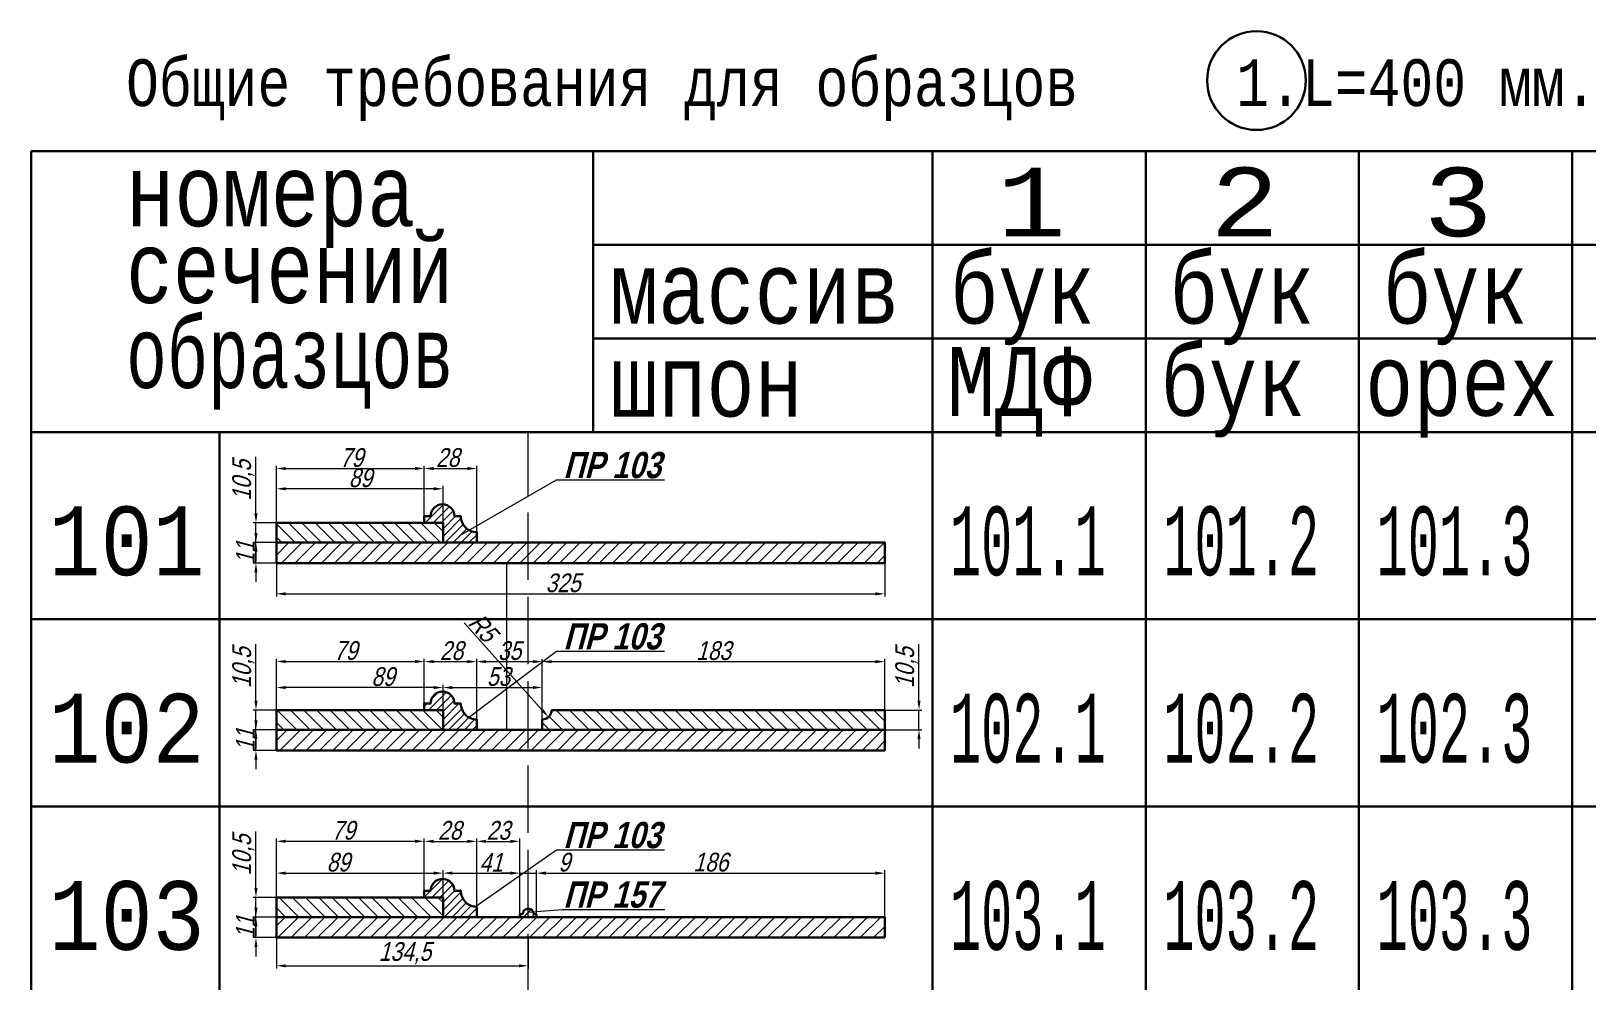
# Model space of a CAD drawing. Header units: metres. Extents: x 412 to 2155, y 1917 to 2930.
# Drawn here: x 412 to 1243, y 2423 to 2930 of the extents above; entities that cross this region are included whole.
import ezdxf
from ezdxf.enums import TextEntityAlignment as Align

# ---------------------------------------------------------------- set-up
doc = ezdxf.new("R2010")
doc.units = ezdxf.units.M
doc.header["$PDMODE"] = 35
doc.linetypes.add('ACAD_ISO02W100', pattern=[15, 12, -3])
doc.layers.add('Размеры', color=7, linetype='Continuous', lineweight=18)
doc.styles.add('Yd', font='arial.ttf', dxfattribs={"width": 0.8, "oblique": 15})
doc.styles.add('АЛЕКС', font='cour.ttf', dxfattribs={"width": 0.7})
doc.styles.add('Олег', font='romans.shx', dxfattribs={"width": 0.8, "oblique": 15})
doc.dimstyles.new('Yd', dxfattribs={"dimscale": 0.1, "dimtxt": 100, "dimasz": 50, "dimexe": 15, "dimexo": 0, "dimgap": 7, "dimtad": 1, "dimdec": 0, "dimtxsty": 'Yd', "dimcen": 20, "dimclrd": 7, "dimclre": 7, "dimclrt": 7, "dimadec": 0, "dimazin": 0, "dimtfac": 1, "dimtdec": 0, "dimtmove": 0, "dimatfit": 3, "dimldrblk": 'NONE', "dimfxl": 1, "dimlwd": 15, "dimlwe": 13, "dimarcsym": 0})
doc.dimstyles.new('Олег', dxfattribs={"dimscale": 0.1, "dimtxt": 70, "dimasz": 30, "dimexe": 15, "dimexo": 0, "dimgap": 7, "dimtad": 1, "dimdec": 0, "dimtxsty": 'Олег', "dimcen": 20, "dimclrd": 7, "dimclre": 7, "dimclrt": 7, "dimadec": 0, "dimazin": 0, "dimtfac": 1, "dimtdec": 0, "dimtmove": 0, "dimatfit": 3, "dimldrblk": 'NONE', "dimfxl": 1, "dimlwd": -1, "dimlwe": 30, "dimarcsym": 0})
pattern_1 = [(45, (0, 0), (-3.535534, 3.535534), [])]
pattern_2 = [(135, (0, 0), (-3.535534, -3.535534), [])]
pattern_3 = [(45, (0, 0), (-2.1213203, 2.1213203), [])]

# ---------------------------------------------------------------- blocks, each defined once
blk = doc.blocks.new('*D7')
at = {"color": 7, "lineweight": 13}
for p, q in [((543.22, 2646.11), (543.22, 2628.17)), ((868.22, 2646.11), (868.22, 2628.17))]:
    blk.add_line(p, q, dxfattribs=at)
at = {"color": 7, "lineweight": 15}
blk.add_line((548.22, 2629.67), (863.22, 2629.67), dxfattribs=at)
at = {"color": 7}
for points in [[(548.22, 2630.5), (548.22, 2628.83), (543.22, 2629.67)], [(863.22, 2630.5), (863.22, 2628.83), (868.22, 2629.67)]]:
    blk.add_solid(points, dxfattribs=at)
at = {"layer": 'DEFPOINTS', "color": 0}
for p in [(543.22, 2646.11), (868.22, 2646.11), (868.22, 2629.67)]:
    blk.add_point(p, dxfattribs=at)
at = {"color": 7, "lineweight": 5, "insert": (696.32, 2635.48), "char_height": 10, "attachment_point": 5, "style": 'Yd'}
blk.add_mtext('325', dxfattribs=at)
blk = doc.blocks.new('_None')
blk = doc.blocks.new('*D8')
at = {"color": 7, "lineweight": 13}
for p, q in [((543.22, 2667.61), (543.22, 2687.26)), ((632.22, 2667.61), (632.22, 2687.26))]:
    blk.add_line(p, q, dxfattribs=at)
at = {"color": 7, "lineweight": 15}
blk.add_line((627.22, 2685.76), (548.22, 2685.76), dxfattribs=at)
at = {"color": 7}
for points in [[(548.22, 2686.59), (548.22, 2684.93), (543.22, 2685.76)], [(627.22, 2686.59), (627.22, 2684.93), (632.22, 2685.76)]]:
    blk.add_solid(points, dxfattribs=at)
at = {"layer": 'DEFPOINTS', "color": 0}
for p in [(543.22, 2685.76), (543.22, 2667.61), (632.22, 2667.61)]:
    blk.add_point(p, dxfattribs=at)
at = {"color": 7, "lineweight": 5, "insert": (588.05, 2691.57), "char_height": 10, "attachment_point": 5, "style": 'Yd'}
blk.add_mtext('89', dxfattribs=at)
blk = doc.blocks.new('*D9')
at = {"color": 7, "lineweight": 13}
for p, q in [((543.22, 2567.61), (543.22, 2581.13)), ((632.22, 2567.61), (632.22, 2581.13))]:
    blk.add_line(p, q, dxfattribs=at)
at = {"color": 7, "lineweight": 15}
blk.add_line((627.22, 2579.63), (548.22, 2579.63), dxfattribs=at)
at = {"color": 7}
for points in [[(548.22, 2580.46), (548.22, 2578.79), (543.22, 2579.63)], [(627.22, 2580.46), (627.22, 2578.79), (632.22, 2579.63)]]:
    blk.add_solid(points, dxfattribs=at)
at = {"layer": 'DEFPOINTS', "color": 0}
for p in [(543.22, 2579.63), (543.22, 2567.61), (632.22, 2567.61)]:
    blk.add_point(p, dxfattribs=at)
at = {"color": 7, "lineweight": 5, "insert": (600.16, 2585.43), "char_height": 10, "attachment_point": 5, "style": 'Yd'}
blk.add_mtext('89', dxfattribs=at)
blk = doc.blocks.new('*D20')
at = {"color": 7, "lineweight": 15}
for p, q in [((532.29, 2462.11), (532.29, 2467.11)), ((532.29, 2446.11), (532.29, 2457.11)), ((532.29, 2441.11), (532.29, 2436.11))]:
    blk.add_line(p, q, dxfattribs=at)
at = {"color": 7, "lineweight": 13}
for p, q in [((543.22, 2457.11), (530.79, 2457.11)), ((543.22, 2446.11), (530.79, 2446.11))]:
    blk.add_line(p, q, dxfattribs=at)
at = {"color": 7}
for points in [[(531.46, 2462.11), (533.13, 2462.11), (532.29, 2457.11)], [(531.46, 2441.11), (533.13, 2441.11), (532.29, 2446.11)]]:
    blk.add_solid(points, dxfattribs=at)
at = {"layer": 'DEFPOINTS', "color": 0}
for p in [(532.29, 2457.11), (543.22, 2457.11), (543.22, 2446.11)]:
    blk.add_point(p, dxfattribs=at)
at = {"color": 7, "lineweight": 5, "insert": (526.57, 2451.61), "char_height": 10, "attachment_point": 5, "rotation": 90, "style": 'Yd'}
blk.add_mtext('11', dxfattribs=at)
blk = doc.blocks.new('*D21')
at = {"color": 7, "lineweight": 15}
for p, q in [((532.29, 2472.61), (532.29, 2502.8)), ((532.29, 2457.11), (532.29, 2467.61)), ((532.29, 2452.11), (532.29, 2447.11))]:
    blk.add_line(p, q, dxfattribs=at)
at = {"color": 7, "lineweight": 13}
for p, q in [((543.22, 2467.61), (530.79, 2467.61)), ((543.22, 2457.11), (530.79, 2457.11))]:
    blk.add_line(p, q, dxfattribs=at)
at = {"color": 7}
for points in [[(531.46, 2472.61), (533.13, 2472.61), (532.29, 2467.61)], [(531.46, 2452.11), (533.13, 2452.11), (532.29, 2457.11)]]:
    blk.add_solid(points, dxfattribs=at)
at = {"layer": 'DEFPOINTS', "color": 0}
for p in [(532.29, 2467.61), (543.22, 2467.61), (543.22, 2457.11)]:
    blk.add_point(p, dxfattribs=at)
at = {"color": 7, "lineweight": 5, "insert": (525.58, 2490.2), "char_height": 10, "attachment_point": 5, "rotation": 90, "style": 'Yd'}
blk.add_mtext('10,5', dxfattribs=at)
blk = doc.blocks.new('*D22')
at = {"color": 7, "lineweight": 15}
for p, q in [((532.29, 2562.11), (532.29, 2567.11)), ((532.29, 2546.11), (532.29, 2557.11)), ((532.29, 2541.11), (532.29, 2536.11))]:
    blk.add_line(p, q, dxfattribs=at)
at = {"color": 7, "lineweight": 13}
for p, q in [((543.22, 2557.11), (530.79, 2557.11)), ((543.22, 2546.11), (530.79, 2546.11))]:
    blk.add_line(p, q, dxfattribs=at)
at = {"color": 7}
for points in [[(531.46, 2562.11), (533.13, 2562.11), (532.29, 2557.11)], [(531.46, 2541.11), (533.13, 2541.11), (532.29, 2546.11)]]:
    blk.add_solid(points, dxfattribs=at)
at = {"layer": 'DEFPOINTS', "color": 0}
for p in [(532.29, 2557.11), (543.22, 2557.11), (543.22, 2546.11)]:
    blk.add_point(p, dxfattribs=at)
at = {"color": 7, "lineweight": 5, "insert": (526.57, 2551.61), "char_height": 10, "attachment_point": 5, "rotation": 90, "style": 'Yd'}
blk.add_mtext('11', dxfattribs=at)
blk = doc.blocks.new('*D23')
at = {"color": 7, "lineweight": 15}
for p, q in [((532.29, 2572.61), (532.29, 2602.8)), ((532.29, 2557.11), (532.29, 2567.61)), ((532.29, 2552.11), (532.29, 2547.11))]:
    blk.add_line(p, q, dxfattribs=at)
at = {"color": 7, "lineweight": 13}
for p, q in [((543.22, 2567.61), (530.79, 2567.61)), ((543.22, 2557.11), (530.79, 2557.11))]:
    blk.add_line(p, q, dxfattribs=at)
at = {"color": 7}
for points in [[(531.46, 2572.61), (533.13, 2572.61), (532.29, 2567.61)], [(531.46, 2552.11), (533.13, 2552.11), (532.29, 2557.11)]]:
    blk.add_solid(points, dxfattribs=at)
at = {"layer": 'DEFPOINTS', "color": 0}
for p in [(532.29, 2567.61), (543.22, 2567.61), (543.22, 2557.11)]:
    blk.add_point(p, dxfattribs=at)
at = {"color": 7, "lineweight": 5, "insert": (525.58, 2590.2), "char_height": 10, "attachment_point": 5, "rotation": 90, "style": 'Yd'}
blk.add_mtext('10,5', dxfattribs=at)
blk = doc.blocks.new('*D24')
at = {"color": 7, "lineweight": 15}
for p, q in [((532.29, 2662.11), (532.29, 2667.11)), ((532.29, 2646.11), (532.29, 2657.11)), ((532.29, 2641.11), (532.29, 2636.11))]:
    blk.add_line(p, q, dxfattribs=at)
at = {"color": 7, "lineweight": 13}
for p, q in [((547.06, 2657.11), (530.79, 2657.11)), ((547.06, 2646.11), (530.79, 2646.11))]:
    blk.add_line(p, q, dxfattribs=at)
at = {"color": 7}
for points in [[(531.46, 2662.11), (533.13, 2662.11), (532.29, 2657.11)], [(531.46, 2641.11), (533.13, 2641.11), (532.29, 2646.11)]]:
    blk.add_solid(points, dxfattribs=at)
at = {"layer": 'DEFPOINTS', "color": 0}
for p in [(532.29, 2657.11), (547.06, 2657.11), (547.06, 2646.11)]:
    blk.add_point(p, dxfattribs=at)
at = {"color": 7, "lineweight": 5, "insert": (526.57, 2651.61), "char_height": 10, "attachment_point": 5, "rotation": 90, "style": 'Yd'}
blk.add_mtext('11', dxfattribs=at)
blk = doc.blocks.new('*D25')
at = {"color": 7, "lineweight": 15}
for p, q in [((532.29, 2672.61), (532.29, 2702.8)), ((532.29, 2657.11), (532.29, 2667.61)), ((532.29, 2652.11), (532.29, 2647.11))]:
    blk.add_line(p, q, dxfattribs=at)
at = {"color": 7, "lineweight": 13}
for p, q in [((547.43, 2667.61), (530.79, 2667.61)), ((547.06, 2657.11), (530.79, 2657.11))]:
    blk.add_line(p, q, dxfattribs=at)
at = {"color": 7}
for points in [[(531.46, 2672.61), (533.13, 2672.61), (532.29, 2667.61)], [(531.46, 2652.11), (533.13, 2652.11), (532.29, 2657.11)]]:
    blk.add_solid(points, dxfattribs=at)
at = {"layer": 'DEFPOINTS', "color": 0}
for p in [(532.29, 2667.61), (547.43, 2667.61), (547.06, 2657.11)]:
    blk.add_point(p, dxfattribs=at)
at = {"color": 7, "lineweight": 5, "insert": (525.58, 2690.2), "char_height": 10, "attachment_point": 5, "rotation": 90, "style": 'Yd'}
blk.add_mtext('10,5', dxfattribs=at)
blk = doc.blocks.new('*D26')
at = {"color": 7, "lineweight": 13}
for p, q in [((622.22, 2671.11), (622.22, 2698.07)), ((650.22, 2659.86), (650.22, 2698.07))]:
    blk.add_line(p, q, dxfattribs=at)
at = {"color": 7, "lineweight": 15}
blk.add_line((627.22, 2696.57), (645.22, 2696.57), dxfattribs=at)
at = {"color": 7}
for points in [[(627.22, 2697.4), (627.22, 2695.73), (622.22, 2696.57)], [(645.22, 2697.4), (645.22, 2695.73), (650.22, 2696.57)]]:
    blk.add_solid(points, dxfattribs=at)
at = {"layer": 'DEFPOINTS', "color": 0}
for p in [(650.22, 2696.57), (622.22, 2671.11), (650.22, 2659.86)]:
    blk.add_point(p, dxfattribs=at)
at = {"color": 7, "lineweight": 5, "insert": (634.71, 2702.37), "char_height": 10, "attachment_point": 5, "style": 'Yd'}
blk.add_mtext('28', dxfattribs=at)
blk = doc.blocks.new('*D27')
at = {"color": 7, "lineweight": 13}
for p, q in [((622.22, 2571.11), (622.22, 2594.98)), ((650.22, 2559.86), (650.22, 2594.98))]:
    blk.add_line(p, q, dxfattribs=at)
at = {"color": 7, "lineweight": 15}
blk.add_line((627.22, 2593.48), (645.22, 2593.48), dxfattribs=at)
at = {"color": 7}
for points in [[(627.22, 2594.31), (627.22, 2592.64), (622.22, 2593.48)], [(645.22, 2594.31), (645.22, 2592.64), (650.22, 2593.48)]]:
    blk.add_solid(points, dxfattribs=at)
at = {"layer": 'DEFPOINTS', "color": 0}
for p in [(650.22, 2593.48), (622.22, 2571.11), (650.22, 2559.86)]:
    blk.add_point(p, dxfattribs=at)
at = {"color": 7, "lineweight": 5, "insert": (636.73, 2599.28), "char_height": 10, "attachment_point": 5, "style": 'Yd'}
blk.add_mtext('28', dxfattribs=at)
blk = doc.blocks.new('*D28')
at = {"color": 7, "lineweight": 13}
for p, q in [((650.22, 2559.86), (650.22, 2594.98)), ((685.22, 2562.61), (685.22, 2594.98))]:
    blk.add_line(p, q, dxfattribs=at)
at = {"color": 7, "lineweight": 15}
blk.add_line((655.22, 2593.48), (680.22, 2593.48), dxfattribs=at)
at = {"color": 7}
for points in [[(655.22, 2594.31), (655.22, 2592.64), (650.22, 2593.48)], [(680.22, 2594.31), (680.22, 2592.64), (685.22, 2593.48)]]:
    blk.add_solid(points, dxfattribs=at)
at = {"layer": 'DEFPOINTS', "color": 0}
for p in [(685.22, 2593.48), (650.22, 2559.86), (685.22, 2562.61)]:
    blk.add_point(p, dxfattribs=at)
at = {"color": 7, "lineweight": 5, "insert": (667.72, 2599.29), "char_height": 10, "attachment_point": 5, "style": 'Yd'}
blk.add_mtext('35', dxfattribs=at)
blk = doc.blocks.new('*D29')
at = {"color": 7, "lineweight": 13}
for p, q in [((685.22, 2562.61), (685.22, 2594.98)), ((868.22, 2562.36), (868.22, 2594.98))]:
    blk.add_line(p, q, dxfattribs=at)
at = {"color": 7, "lineweight": 15}
blk.add_line((690.22, 2593.48), (863.22, 2593.48), dxfattribs=at)
at = {"color": 7}
for points in [[(690.22, 2594.31), (690.22, 2592.64), (685.22, 2593.48)], [(863.22, 2594.31), (863.22, 2592.64), (868.22, 2593.48)]]:
    blk.add_solid(points, dxfattribs=at)
at = {"layer": 'DEFPOINTS', "color": 0}
for p in [(868.22, 2593.48), (685.22, 2562.61), (868.22, 2562.36)]:
    blk.add_point(p, dxfattribs=at)
at = {"color": 7, "lineweight": 5, "insert": (776.72, 2599.29), "char_height": 10, "attachment_point": 5, "style": 'Yd'}
blk.add_mtext('183', dxfattribs=at)
blk = doc.blocks.new('*D30')
at = {"color": 7, "lineweight": 13}
for p, q in [((632.22, 2557.11), (632.22, 2581.14)), ((685.22, 2557.11), (685.22, 2581.14))]:
    blk.add_line(p, q, dxfattribs=at)
at = {"color": 7, "lineweight": 15}
blk.add_line((637.22, 2579.64), (680.22, 2579.64), dxfattribs=at)
at = {"color": 7}
for points in [[(637.22, 2580.48), (637.22, 2578.81), (632.22, 2579.64)], [(680.22, 2580.48), (680.22, 2578.81), (685.22, 2579.64)]]:
    blk.add_solid(points, dxfattribs=at)
at = {"layer": 'DEFPOINTS', "color": 0}
for p in [(685.22, 2579.64), (632.22, 2557.11), (685.22, 2557.11)]:
    blk.add_point(p, dxfattribs=at)
at = {"color": 7, "lineweight": 5, "insert": (661.86, 2585.45), "char_height": 10, "attachment_point": 5, "style": 'Yd'}
blk.add_mtext('53', dxfattribs=at)
blk = doc.blocks.new('*D31')
at = {"color": 7, "lineweight": 15}
blk.add_line((643.52, 2614.13), (685.22, 2567.61), dxfattribs=at)
at = {"color": 7}
blk.add_solid([(685.84, 2568.16), (684.6, 2567.05), (688.56, 2563.89)], dxfattribs=at)
at = {"layer": 'DEFPOINTS', "color": 0}
for p in [(685.22, 2567.61), (688.56, 2563.89)]:
    blk.add_point(p, dxfattribs=at)
at = {"color": 7, "lineweight": 5, "insert": (653.53, 2611.63), "char_height": 10, "attachment_point": 5, "rotation": 311.86989, "style": 'Yd'}
blk.add_mtext('R5', dxfattribs=at)
blk = doc.blocks.new('*D32')
at = {"color": 7, "lineweight": 13}
for p, q in [((543.22, 2467.61), (543.22, 2482.05)), ((632.22, 2467.61), (632.22, 2482.05))]:
    blk.add_line(p, q, dxfattribs=at)
at = {"color": 7, "lineweight": 15}
blk.add_line((548.22, 2480.55), (627.22, 2480.55), dxfattribs=at)
at = {"color": 7}
for points in [[(548.22, 2481.39), (548.22, 2479.72), (543.22, 2480.55)], [(627.22, 2481.39), (627.22, 2479.72), (632.22, 2480.55)]]:
    blk.add_solid(points, dxfattribs=at)
at = {"layer": 'DEFPOINTS', "color": 0}
for p in [(632.22, 2480.55), (543.22, 2467.61), (632.22, 2467.61)]:
    blk.add_point(p, dxfattribs=at)
at = {"color": 7, "lineweight": 5, "insert": (576.23, 2486.36), "char_height": 10, "attachment_point": 5, "style": 'Yd'}
blk.add_mtext('89', dxfattribs=at)
blk = doc.blocks.new('*D33')
at = {"color": 7, "lineweight": 13}
for p, q in [((632.22, 2467.61), (632.22, 2482.05)), ((673.22, 2458.61), (673.22, 2482.05))]:
    blk.add_line(p, q, dxfattribs=at)
at = {"color": 7, "lineweight": 15}
blk.add_line((637.22, 2480.55), (668.22, 2480.55), dxfattribs=at)
at = {"color": 7}
for points in [[(637.22, 2481.39), (637.22, 2479.72), (632.22, 2480.55)], [(668.22, 2481.39), (668.22, 2479.72), (673.22, 2480.55)]]:
    blk.add_solid(points, dxfattribs=at)
at = {"layer": 'DEFPOINTS', "color": 0}
for p in [(673.22, 2480.55), (632.22, 2467.61), (673.22, 2458.61)]:
    blk.add_point(p, dxfattribs=at)
at = {"color": 7, "lineweight": 5, "insert": (657.87, 2486.27), "char_height": 10, "attachment_point": 5, "style": 'Yd'}
blk.add_mtext('41', dxfattribs=at)
blk = doc.blocks.new('*D34')
at = {"color": 7, "lineweight": 15}
for p, q in [((668.22, 2480.55), (663.22, 2480.55)), ((673.22, 2480.55), (682.22, 2480.55)), ((687.22, 2480.55), (701.62, 2480.55))]:
    blk.add_line(p, q, dxfattribs=at)
at = {"color": 7, "lineweight": 13}
for p, q in [((673.22, 2458.61), (673.22, 2482.05)), ((682.22, 2457.86), (682.22, 2482.05))]:
    blk.add_line(p, q, dxfattribs=at)
at = {"color": 7}
for points in [[(668.22, 2481.39), (668.22, 2479.72), (673.22, 2480.55)], [(687.22, 2481.39), (687.22, 2479.72), (682.22, 2480.55)]]:
    blk.add_solid(points, dxfattribs=at)
at = {"layer": 'DEFPOINTS', "color": 0}
for p in [(682.22, 2480.55), (673.22, 2458.61), (682.22, 2457.86)]:
    blk.add_point(p, dxfattribs=at)
at = {"color": 7, "lineweight": 5, "insert": (696.92, 2486.36), "char_height": 10, "attachment_point": 5, "style": 'Yd'}
blk.add_mtext('9', dxfattribs=at)
blk = doc.blocks.new('*D35')
at = {"color": 7, "lineweight": 13}
for p, q in [((682.22, 2457.86), (682.22, 2482.05)), ((868.22, 2457.11), (868.22, 2482.05))]:
    blk.add_line(p, q, dxfattribs=at)
at = {"color": 7, "lineweight": 15}
blk.add_line((687.22, 2480.55), (863.22, 2480.55), dxfattribs=at)
at = {"color": 7}
for points in [[(687.22, 2481.39), (687.22, 2479.72), (682.22, 2480.55)], [(863.22, 2481.39), (863.22, 2479.72), (868.22, 2480.55)]]:
    blk.add_solid(points, dxfattribs=at)
at = {"layer": 'DEFPOINTS', "color": 0}
for p in [(868.22, 2480.55), (682.22, 2457.86), (868.22, 2457.11)]:
    blk.add_point(p, dxfattribs=at)
at = {"color": 7, "lineweight": 5, "insert": (775.22, 2486.36), "char_height": 10, "attachment_point": 5, "style": 'Yd'}
blk.add_mtext('186', dxfattribs=at)
blk = doc.blocks.new('*D36')
at = {"color": 7, "lineweight": 13}
for p, q in [((622.22, 2469.36), (622.22, 2499.03)), ((650.22, 2459.86), (650.22, 2499.03))]:
    blk.add_line(p, q, dxfattribs=at)
at = {"color": 7, "lineweight": 15}
blk.add_line((627.22, 2497.53), (645.22, 2497.53), dxfattribs=at)
at = {"color": 7}
for points in [[(627.22, 2498.36), (627.22, 2496.7), (622.22, 2497.53)], [(645.22, 2498.36), (645.22, 2496.7), (650.22, 2497.53)]]:
    blk.add_solid(points, dxfattribs=at)
at = {"layer": 'DEFPOINTS', "color": 0}
for p in [(650.22, 2497.53), (622.22, 2469.36), (650.22, 2459.86)]:
    blk.add_point(p, dxfattribs=at)
at = {"color": 7, "lineweight": 5, "insert": (635.77, 2503.34), "char_height": 10, "attachment_point": 5, "style": 'Yd'}
blk.add_mtext('28', dxfattribs=at)
blk = doc.blocks.new('*D37')
at = {"color": 7, "lineweight": 13}
for p, q in [((650.22, 2459.86), (650.22, 2499.03)), ((673.22, 2458.61), (673.22, 2499.03))]:
    blk.add_line(p, q, dxfattribs=at)
at = {"color": 7, "lineweight": 15}
blk.add_line((655.22, 2497.53), (668.22, 2497.53), dxfattribs=at)
at = {"color": 7}
for points in [[(655.22, 2498.36), (655.22, 2496.7), (650.22, 2497.53)], [(668.22, 2498.36), (668.22, 2496.7), (673.22, 2497.53)]]:
    blk.add_solid(points, dxfattribs=at)
at = {"layer": 'DEFPOINTS', "color": 0}
for p in [(673.22, 2497.53), (650.22, 2459.86), (673.22, 2458.61)]:
    blk.add_point(p, dxfattribs=at)
at = {"color": 7, "lineweight": 5, "insert": (661.72, 2503.34), "char_height": 10, "attachment_point": 5, "style": 'Yd'}
blk.add_mtext('23', dxfattribs=at)
blk = doc.blocks.new('*D39')
at = {"color": 7, "lineweight": 13}
for p, q in [((543.22, 2467.61), (543.22, 2499.06)), ((622.22, 2467.61), (622.22, 2499.06))]:
    blk.add_line(p, q, dxfattribs=at)
at = {"color": 7, "lineweight": 15}
blk.add_line((548.22, 2497.56), (617.22, 2497.56), dxfattribs=at)
at = {"color": 7}
for points in [[(548.22, 2498.39), (548.22, 2496.73), (543.22, 2497.56)], [(617.22, 2498.39), (617.22, 2496.73), (622.22, 2497.56)]]:
    blk.add_solid(points, dxfattribs=at)
at = {"layer": 'DEFPOINTS', "color": 0}
for p in [(622.22, 2497.56), (543.22, 2467.61), (622.22, 2467.61)]:
    blk.add_point(p, dxfattribs=at)
at = {"color": 7, "lineweight": 5, "insert": (578.93, 2503.37), "char_height": 10, "attachment_point": 5, "style": 'Yd'}
blk.add_mtext('79', dxfattribs=at)
blk = doc.blocks.new('*D40')
at = {"color": 7, "lineweight": 13}
for p, q in [((543.22, 2567.61), (543.22, 2595.04)), ((622.22, 2567.61), (622.22, 2595.04))]:
    blk.add_line(p, q, dxfattribs=at)
at = {"color": 7, "lineweight": 15}
blk.add_line((548.22, 2593.54), (617.22, 2593.54), dxfattribs=at)
at = {"color": 7}
for points in [[(548.22, 2594.37), (548.22, 2592.71), (543.22, 2593.54)], [(617.22, 2594.37), (617.22, 2592.71), (622.22, 2593.54)]]:
    blk.add_solid(points, dxfattribs=at)
at = {"layer": 'DEFPOINTS', "color": 0}
for p in [(622.22, 2593.54), (543.22, 2567.61), (622.22, 2567.61)]:
    blk.add_point(p, dxfattribs=at)
at = {"color": 7, "lineweight": 5, "insert": (580.19, 2599.35), "char_height": 10, "attachment_point": 5, "style": 'Yd'}
blk.add_mtext('79', dxfattribs=at)
blk = doc.blocks.new('*D41')
at = {"color": 7, "lineweight": 13}
for p, q in [((543.22, 2667.61), (543.22, 2698.07)), ((622.22, 2667.61), (622.22, 2698.07))]:
    blk.add_line(p, q, dxfattribs=at)
at = {"color": 7, "lineweight": 15}
blk.add_line((548.22, 2696.57), (617.22, 2696.57), dxfattribs=at)
at = {"color": 7}
for points in [[(548.22, 2697.41), (548.22, 2695.74), (543.22, 2696.57)], [(617.22, 2697.41), (617.22, 2695.74), (622.22, 2696.57)]]:
    blk.add_solid(points, dxfattribs=at)
at = {"layer": 'DEFPOINTS', "color": 0}
for p in [(622.22, 2696.57), (543.22, 2667.61), (622.22, 2667.61)]:
    blk.add_point(p, dxfattribs=at)
at = {"color": 7, "lineweight": 5, "insert": (583.34, 2702.38), "char_height": 10, "attachment_point": 5, "style": 'Yd'}
blk.add_mtext('79', dxfattribs=at)
blk = doc.blocks.new('*D42')
at = {"color": 7, "lineweight": 15}
for p, q in [((886.49, 2572.61), (886.49, 2602.8)), ((886.49, 2557.11), (886.49, 2567.61)), ((886.49, 2552.11), (886.49, 2547.11))]:
    blk.add_line(p, q, dxfattribs=at)
at = {"color": 7, "lineweight": 13}
for p, q in [((848.53, 2567.61), (887.99, 2567.61)), ((848.53, 2557.11), (887.99, 2557.11))]:
    blk.add_line(p, q, dxfattribs=at)
at = {"color": 7}
for points in [[(885.65, 2572.61), (887.32, 2572.61), (886.49, 2567.61)], [(885.65, 2552.11), (887.32, 2552.11), (886.49, 2557.11)]]:
    blk.add_solid(points, dxfattribs=at)
at = {"layer": 'DEFPOINTS', "color": 0}
for p in [(848.53, 2567.61), (848.53, 2557.11), (886.49, 2557.11)]:
    blk.add_point(p, dxfattribs=at)
at = {"color": 7, "lineweight": 5, "insert": (879.78, 2590.2), "char_height": 10, "attachment_point": 5, "rotation": 90, "style": 'Yd'}
blk.add_mtext('10,5', dxfattribs=at)
blk = doc.blocks.new('*D65')
at = {"color": 7, "lineweight": 13}
for p, q in [((543.22, 2446.11), (543.22, 2429.58)), ((677.72, 2446.11), (677.72, 2429.58))]:
    blk.add_line(p, q, dxfattribs=at)
at = {"color": 7, "lineweight": 15}
blk.add_line((548.22, 2431.08), (672.72, 2431.08), dxfattribs=at)
at = {"color": 7}
for points in [[(548.22, 2431.91), (548.22, 2430.24), (543.22, 2431.08)], [(672.72, 2431.91), (672.72, 2430.24), (677.72, 2431.08)]]:
    blk.add_solid(points, dxfattribs=at)
at = {"layer": 'DEFPOINTS', "color": 0}
for p in [(543.22, 2446.11), (677.72, 2446.11), (677.72, 2431.08)]:
    blk.add_point(p, dxfattribs=at)
at = {"color": 7, "lineweight": 5, "insert": (611.85, 2437.79), "char_height": 10, "attachment_point": 5, "style": 'Yd'}
blk.add_mtext('134,5', dxfattribs=at)

msp = doc.modelspace()

# ---------------------------------------------------------------- hatches: boundary and pattern name
at = {"layer": 'Размеры'}
h = msp.add_hatch(dxfattribs=at)
h.set_pattern_fill('_USER', color=256, scale=3, angle=45, style=0, pattern_type=0)
h.set_pattern_definition(pattern_3)
edge = h.paths.add_edge_path()
edge.add_line((650.22, 2657.11), (650.22, 2662.61))
edge.add_arc((650.22, 2671.11), 8.5, 180, 270, ccw=False)
edge.add_line((641.72, 2671.11), (638.32, 2671.11))
edge.add_arc((631.97, 2671.11), 6.35, 0, 180)
edge.add_line((625.62, 2671.11), (622.22, 2671.11))
edge.add_line((622.22, 2671.11), (622.22, 2667.61))
edge.add_line((622.22, 2667.61), (632.22, 2667.61))
edge.add_line((632.22, 2667.61), (632.22, 2657.11))
edge.add_line((632.22, 2657.11), (650.22, 2657.11))
h = msp.add_hatch(dxfattribs=at)
h.set_pattern_fill('_USER', color=256, scale=5, angle=135, style=0, pattern_type=0)
h.set_pattern_definition(pattern_2)
h.paths.add_polyline_path([(543.22, 2657.11), (543.22, 2667.61), (632.22, 2667.61), (632.22, 2657.11)])
h = msp.add_hatch(dxfattribs=at)
h.set_pattern_fill('_USER', color=256, scale=5, angle=45, style=0, pattern_type=0)
h.set_pattern_definition(pattern_1)
h.paths.add_polyline_path([(868.22, 2646.11), (543.22, 2646.11), (543.22, 2657.11), (868.22, 2657.11)])
h = msp.add_hatch(dxfattribs=at)
h.set_pattern_fill('_USER', color=256, scale=3, angle=45, style=0, pattern_type=0)
h.set_pattern_definition(pattern_3)
edge = h.paths.add_edge_path()
edge.add_line((650.22, 2557.11), (650.22, 2562.61))
edge.add_arc((650.22, 2571.11), 8.5, 180, 270, ccw=False)
edge.add_line((641.72, 2571.11), (638.32, 2571.11))
edge.add_arc((631.97, 2571.11), 6.35, 0, 180)
edge.add_line((625.62, 2571.11), (622.22, 2571.11))
edge.add_line((622.22, 2571.11), (622.22, 2567.61))
edge.add_line((622.22, 2567.61), (632.22, 2567.61))
edge.add_line((632.22, 2567.61), (632.22, 2557.11))
edge.add_line((632.22, 2557.11), (650.22, 2557.11))
h = msp.add_hatch(dxfattribs=at)
h.set_pattern_fill('_USER', color=256, scale=5, angle=135, style=0, pattern_type=0)
h.set_pattern_definition(pattern_2)
h.paths.add_polyline_path([(543.22, 2557.11), (543.22, 2567.61), (632.22, 2567.61), (632.22, 2557.11)])
h = msp.add_hatch(dxfattribs=at)
h.set_pattern_fill('_USER', color=256, scale=5, angle=135, style=0, pattern_type=0)
h.set_pattern_definition([(135, (0, 0.5), (-3.535534, -3.535534), [])])
edge = h.paths.add_edge_path()
edge.add_line((690.22, 2567.61), (868.22, 2567.61))
edge.add_line((868.22, 2567.61), (868.22, 2557.61))
edge.add_line((868.22, 2557.61), (685.22, 2557.61))
edge.add_line((685.22, 2557.61), (685.22, 2562.61))
edge.add_arc((685.22, 2567.61), 5, 270, 360)
h = msp.add_hatch(dxfattribs=at)
h.set_pattern_fill('_USER', color=256, scale=5, angle=45, style=0, pattern_type=0)
h.set_pattern_definition(pattern_1)
h.paths.add_polyline_path([(868.22, 2546.11), (543.22, 2546.11), (543.22, 2557.11), (868.22, 2557.11)])
h = msp.add_hatch(dxfattribs=at)
h.set_pattern_fill('_USER', color=256, scale=3, angle=45, style=0, pattern_type=0)
h.set_pattern_definition(pattern_3)
edge = h.paths.add_edge_path()
edge.add_line((650.22, 2457.11), (650.22, 2462.61))
edge.add_arc((650.22, 2471.11), 8.5, 180, 270, ccw=False)
edge.add_line((641.72, 2471.11), (638.32, 2471.11))
edge.add_arc((631.97, 2471.11), 6.35, 0, 180)
edge.add_line((625.62, 2471.11), (622.22, 2471.11))
edge.add_line((622.22, 2471.11), (622.22, 2467.61))
edge.add_line((622.22, 2467.61), (632.22, 2467.61))
edge.add_line((632.22, 2467.61), (632.22, 2457.11))
edge.add_line((632.22, 2457.11), (650.22, 2457.11))
h = msp.add_hatch(dxfattribs=at)
h.set_pattern_fill('_USER', color=256, scale=5, angle=135, style=0, pattern_type=0)
h.set_pattern_definition(pattern_2)
h.paths.add_polyline_path([(543.22, 2457.11), (543.22, 2467.61), (632.22, 2467.61), (632.22, 2457.11)])
h = msp.add_hatch(dxfattribs=at)
h.set_pattern_fill('_USER', color=256, scale=3, angle=45, style=0, pattern_type=0)
h.set_pattern_definition(pattern_3)
edge = h.paths.add_edge_path()
edge.add_line((674.72, 2458.61), (673.22, 2458.61))
edge.add_line((673.22, 2458.61), (673.22, 2457.11))
edge.add_line((673.22, 2457.11), (682.22, 2457.11))
edge.add_line((682.22, 2457.11), (682.22, 2458.61))
edge.add_line((682.22, 2458.61), (680.72, 2458.61))
edge.add_arc((677.72, 2458.61), 3, 360, 540)
h = msp.add_hatch(dxfattribs=at)
h.set_pattern_fill('_USER', color=256, scale=5, angle=45, style=0, pattern_type=0)
h.set_pattern_definition(pattern_1)
h.paths.add_polyline_path([(868.22, 2446.11), (543.22, 2446.11), (543.22, 2457.11), (868.22, 2457.11)])

# ---------------------------------------------------------------- linework, layer by layer
at = {"lineweight": 30}
for points in [[(650.22, 2657.11), (650.22, 2662.61, -0.414214), (641.72, 2671.11), (638.32, 2671.11, 1), (625.62, 2671.11), (622.22, 2671.11), (622.22, 2667.61), (632.22, 2667.61), (632.22, 2657.11), (650.22, 2657.11)], [(650.22, 2557.11), (650.22, 2562.61, -0.414214), (641.72, 2571.11), (638.32, 2571.11, 1), (625.62, 2571.11), (622.22, 2571.11), (622.22, 2567.61), (632.22, 2567.61), (632.22, 2557.11), (650.22, 2557.11)], [(650.22, 2457.11), (650.22, 2462.61, -0.414214), (641.72, 2471.11), (638.32, 2471.11, 1), (625.62, 2471.11), (622.22, 2471.11), (622.22, 2467.61), (632.22, 2467.61), (632.22, 2457.11), (650.22, 2457.11)]]:
    msp.add_lwpolyline(points, format="xyb", dxfattribs=at)
for points in [[(543.22, 2657.11), (543.22, 2667.61), (632.22, 2667.61), (632.22, 2657.11)], [(868.22, 2646.11), (543.22, 2646.11), (543.22, 2657.11), (868.22, 2657.11)], [(543.22, 2557.11), (543.22, 2567.61), (632.22, 2567.61), (632.22, 2557.11)], [(868.22, 2546.11), (543.22, 2546.11), (543.22, 2557.11), (868.22, 2557.11)], [(543.22, 2457.11), (543.22, 2467.61), (632.22, 2467.61), (632.22, 2457.11)], [(868.22, 2446.11), (543.22, 2446.11), (543.22, 2457.11), (868.22, 2457.11)]]:
    msp.add_lwpolyline(points, close=True, dxfattribs=at)
for points in [[(690.22, 2567.61), (868.22, 2567.61), (868.22, 2557.11), (685.22, 2557.11), (685.22, 2562.61, 0.414214)], [(674.72, 2458.61), (673.22, 2458.61), (673.22, 2457.11), (682.22, 2457.11), (682.22, 2458.61), (680.72, 2458.61, 1)]]:
    msp.add_lwpolyline(points, format="xyb", close=True, dxfattribs=at)
at = {"layer": 'Размеры', "linetype": 'ACAD_ISO02W100', "ltscale": 3}
msp.add_line((677.72, 1917.06), (677.72, 2716.06), dxfattribs=at)
at = {"layer": 'Размеры', "lineweight": 30}
for points in [[(412.18, 2866.06), (2154.86, 2866.06)], [(412.18, 2866.06), (412.18, 1917.06)], [(712.5, 2866.06), (712.5, 2716.06)], [(893.63, 2866.06), (893.63, 1917.06)], [(1007.58, 2866.06), (1007.58, 1917.06)], [(1121.53, 2866.06), (1121.53, 1917.06)], [(1235.49, 2866.06), (1235.49, 1917.06)], [(712.5, 2816.06), (2154.86, 2816.06)], [(712.5, 2766.06), (2154.86, 2766.06)], [(412.18, 2716.06), (2154.86, 2716.06)], [(512.82, 2716.06), (512.82, 1917.06)], [(412.18, 2616.06), (2154.86, 2616.06)], [(412.18, 2516.06), (2154.86, 2516.06)]]:
    msp.add_lwpolyline(points, dxfattribs=at)
at = {"layer": 'Размеры'}
msp.add_lwpolyline([(666.21, 2646.11), (666.21, 2557.11)], dxfattribs=at)
at = {"layer": 'Размеры', "lineweight": 30}
msp.add_circle((1066.78, 2903.71), 26.38, dxfattribs=at)

# ---------------------------------------------------------------- texts
at = {"layer": 'Размеры', "style": 'АЛЕКС', "width": 0.7}
for s, height, p in [('Общие требования для образцов', 25, (462.9, 2890.07)), ('1.L=400 мм.', 25, (1055.99, 2890.07)), ('номера', 36.715, (462.9, 2825.92)), ('бук', 36.715, (903.08, 2773.98)), ('бук', 36.715, (1020.37, 2773.98)), ('бук', 36.715, (1134.32, 2773.98)), ('массив', 36.715, (721.39, 2773.98)), ('МДФ', 36.715, (901.4, 2724.7)), ('бук', 36.715, (1015.54, 2724.7)), ('шпон', 36.715, (721.39, 2724.34)), ('орех', 36.715, (1124.81, 2724.7))]:
    msp.add_text(s, height=height, dxfattribs=at).set_placement(p)
at = {"layer": 'Размеры', "style": 'АЛЕКС'}
for s, p in [('1', (928.18, 2820.56)), ('2', (1042.13, 2820.56)), ('3', (1156.08, 2820.56))]:
    msp.add_text(s, height=36.71, dxfattribs=at).set_placement(p)
for s, width, p, p2 in [('сечений', 0.647464, (462.9, 2784.94), (637.69, 2784.94)), ('образцов', 0.566531, (462.9, 2739.59), (637.69, 2739.59)), ('101', 0.719991, (421.54, 2639.59), (504.85, 2639.59)), ('101.1', 0.431995, (902.99, 2639.59), (986.29, 2639.59)), ('101.2', 0.431995, (1016.94, 2639.59), (1100.25, 2639.59)), ('101.3', 0.431995, (1130.9, 2639.59), (1214.2, 2639.59)), ('102', 0.719991, (421.54, 2539.59), (504.85, 2539.59)), ('102.1', 0.431995, (902.99, 2539.59), (986.29, 2539.59)), ('102.2', 0.431995, (1016.94, 2539.59), (1100.25, 2539.59)), ('102.3', 0.431995, (1130.9, 2539.59), (1214.2, 2539.59)), ('103', 0.719991, (421.54, 2439.59), (504.85, 2439.59)), ('103.1', 0.431995, (902.99, 2439.59), (986.29, 2439.59)), ('103.2', 0.431995, (1016.94, 2439.59), (1100.25, 2439.59)), ('103.3', 0.431995, (1130.9, 2439.59), (1214.2, 2439.59))]:
    msp.add_text(s, height=36.715, dxfattribs=dict(at, width=width)).set_placement(p, p2, align=Align.FIT)
at = {"layer": 'Размеры', "color": 7, "char_height": 14, "attachment_point": 7, "style": 'Олег'}
for s, insert in [('{\\fArial|b1|i0|c204|p32;ПР 103}', (696.49, 2691.21)), ('{\\fArial|b1|i0|c204|p32;ПР 103}', (696.49, 2599.75)), ('{\\fArial|b1|i0|c204|p32;ПР 103}', (696.49, 2493.68)), ('{\\fArial|b1|i0|c204|p32;ПР 157}', (696.49, 2461.9))]:
    msp.add_mtext(s, dxfattribs=dict(at, insert=insert))

# ---------------------------------------------------------------- dimensions: what is measured, and where the dimension line sits
at = {"lineweight": 5}
for base, p1, p2, picture, middle in [((532.29, 2667.61), (547.06, 2657.11), (547.43, 2667.61), '*D25', (525.58, 2690.2)), ((532.29, 2567.61), (543.22, 2557.11), (543.22, 2567.61), '*D23', (525.58, 2590.2)), ((532.29, 2467.61), (543.22, 2457.11), (543.22, 2467.61), '*D21', (525.58, 2490.2))]:
    dim = msp.add_linear_dim(base=base, p1=p1, p2=p2, angle=90, dimstyle='Yd', override={"dimdec": 1}, dxfattribs=at)
    dim.commit()
    dim.dimension.update_dxf_attribs({"geometry": picture, "text_midpoint": middle})
for base, p1, p2, picture, middle in [((622.22, 2696.57), (543.22, 2667.61), (622.22, 2667.61), '*D41', (583.34, 2696.57)), ((650.22, 2696.57), (622.22, 2671.11), (650.22, 2659.86), '*D26', (634.71, 2696.57)), ((543.22, 2685.76), (632.22, 2667.61), (543.22, 2667.61), '*D8', (588.05, 2685.76))]:
    dim = msp.add_linear_dim(base=base, p1=p1, p2=p2, dimstyle='Yd', dxfattribs=at)
    dim.commit()
    dim.dimension.update_dxf_attribs({"geometry": picture, "text_midpoint": middle, "dimtype": 160})
dim = msp.add_linear_dim(base=(532.29, 2657.11), p1=(547.06, 2646.11), p2=(547.06, 2657.11), angle=90, dimstyle='Yd', dxfattribs=at)
dim.commit()
dim.dimension.update_dxf_attribs({"geometry": '*D24', "text_midpoint": (532.29, 2651.61), "dimtype": 160})
for base, p1, p2, picture, middle in [((868.22, 2629.67), (543.22, 2646.11), (868.22, 2646.11), '*D7', (696.32, 2629.67)), ((622.22, 2593.54), (543.22, 2567.61), (622.22, 2567.61), '*D40', (580.19, 2593.54)), ((650.22, 2593.48), (622.22, 2571.11), (650.22, 2559.86), '*D27', (636.73, 2593.48)), ((543.22, 2579.63), (632.22, 2567.61), (543.22, 2567.61), '*D9', (600.16, 2579.63)), ((685.22, 2579.64), (632.22, 2557.11), (685.22, 2557.11), '*D30', (661.86, 2579.64)), ((622.22, 2497.56), (543.22, 2467.61), (622.22, 2467.61), '*D39', (578.93, 2497.56)), ((650.22, 2497.53), (622.22, 2469.36), (650.22, 2459.86), '*D36', (635.77, 2497.53)), ((632.22, 2480.55), (543.22, 2467.61), (632.22, 2467.61), '*D32', (576.23, 2480.55)), ((673.22, 2480.55), (632.22, 2467.61), (673.22, 2458.61), '*D33', (657.87, 2480.55)), ((677.72, 2431.08), (543.22, 2446.11), (677.72, 2446.11), '*D65', (611.85, 2431.08))]:
    dim = msp.add_linear_dim(base=base, p1=p1, p2=p2, dimstyle='Yd', override={"dimdec": 1}, dxfattribs=at)
    dim.commit()
    dim.dimension.update_dxf_attribs({"geometry": picture, "text_midpoint": middle, "dimtype": 160})
dim = msp.add_radius_dim(center=(685.22, 2567.61), mpoint=(688.56, 2563.89), dimstyle='Yd', override={"dimdec": 1}, dxfattribs=at)
dim.commit()
dim.dimension.update_dxf_attribs({"geometry": '*D31', "text_midpoint": (649.22, 2607.77), "dimtype": 164})
for base, p1, p2, picture, middle in [((685.22, 2593.48), (650.22, 2559.86), (685.22, 2562.61), '*D28', (667.72, 2599.29)), ((868.22, 2593.48), (685.22, 2562.61), (868.22, 2562.36), '*D29', (776.72, 2599.29)), ((673.22, 2497.53), (650.22, 2459.86), (673.22, 2458.61), '*D37', (661.72, 2503.34)), ((682.22, 2480.55), (673.22, 2458.61), (682.22, 2457.86), '*D34', (696.92, 2486.36)), ((868.22, 2480.55), (682.22, 2457.86), (868.22, 2457.11), '*D35', (775.22, 2486.36))]:
    dim = msp.add_linear_dim(base=base, p1=p1, p2=p2, dimstyle='Yd', override={"dimdec": 1}, dxfattribs=at)
    dim.commit()
    dim.dimension.update_dxf_attribs({"geometry": picture, "text_midpoint": middle})
for base, p1, p2, picture, middle in [((886.49, 2557.11), (848.53, 2567.61), (848.53, 2557.11), '*D42', (886.49, 2590.2)), ((532.29, 2557.11), (543.22, 2546.11), (543.22, 2557.11), '*D22', (532.29, 2551.61)), ((532.29, 2457.11), (543.22, 2446.11), (543.22, 2457.11), '*D20', (532.29, 2451.61))]:
    dim = msp.add_linear_dim(base=base, p1=p1, p2=p2, angle=90, dimstyle='Yd', override={"dimdec": 1}, dxfattribs=at)
    dim.commit()
    dim.dimension.update_dxf_attribs({"geometry": picture, "text_midpoint": middle, "dimtype": 160})

# ---------------------------------------------------------------- leaders
at = {"layer": 'Размеры', "annotation_type": 0, "has_hookline": 1, "hookline_direction": 0}
for points, text_width in [([(641.28, 2660.78), (692.79, 2690.51), (695.79, 2690.51)], 54.12), ([(646.46, 2564.14), (692.79, 2599.05), (695.79, 2599.05)], 54.12), ([(650.22, 2463.24), (692.79, 2492.98), (695.79, 2492.98)], 54.12), ([(677.72, 2459.63), (695.79, 2461.2)], 54.16)]:
    msp.add_leader(points, dimstyle='Олег', override={"dimgap": 7, "dimtad": 1}, dxfattribs=dict(at, text_width=text_width))

doc.saveas('drawing.dxf')
